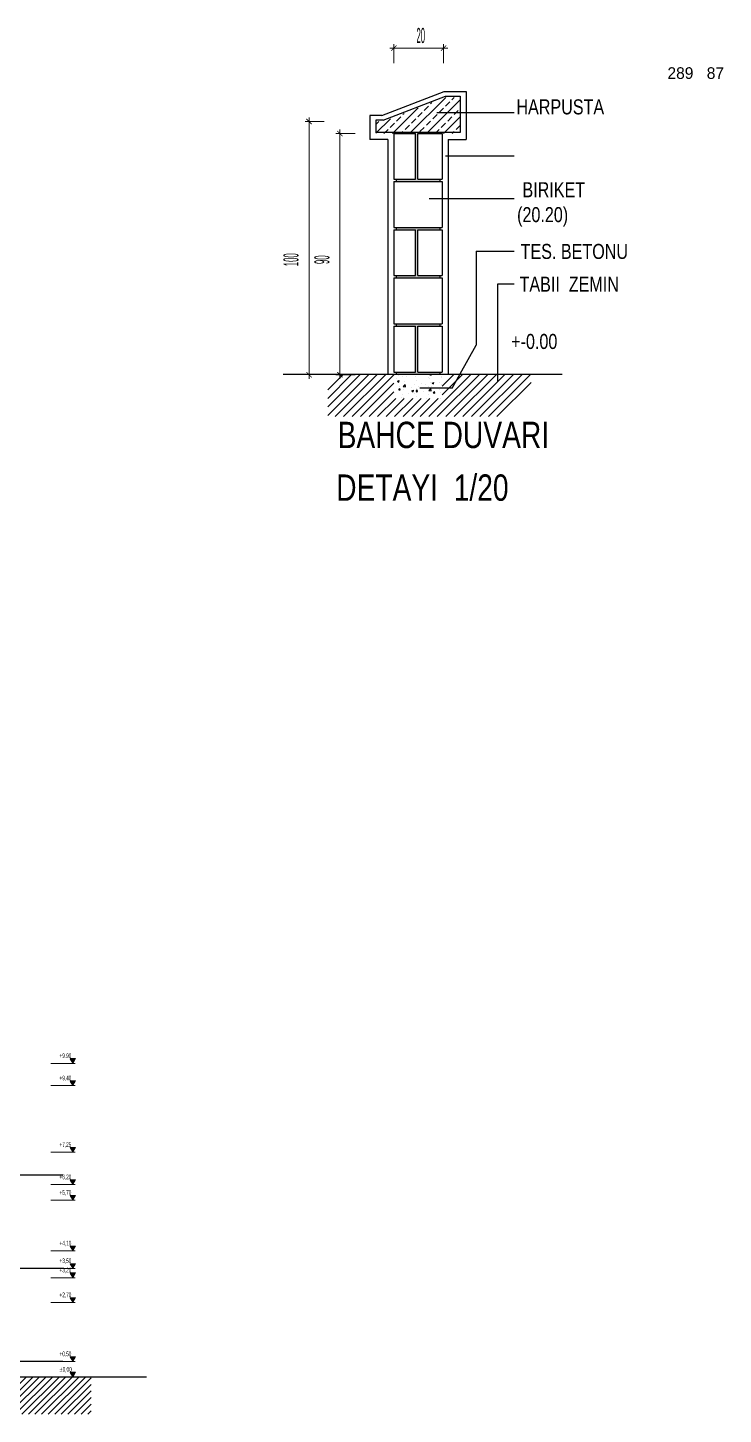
# Model space of a CAD drawing. Extents: x 775040 to 808375, y 4159409 to 4163651.
# Drawn here: x 777194 to 777754, y 4160134 to 4161251 of the extents above; entities that cross this region are included whole.
import ezdxf

# ---------------------------------------------------------------- set-up
doc = ezdxf.new("R2010")
doc.units = 0
doc.header["$MEASUREMENT"] = 0
doc.linetypes.add('DUZ', pattern=[500, 500])
doc.layers.get('0').update_dxf_attribs({"linetype": 'DUZ'})
for name, color, linetype, lineweight in [('25yazi', 255, 'Continuous', 15), ('duvar', 7, 'Continuous', 25), ('KAPI', 1, 'Continuous', 15), ('KIRMIZI', 1, 'Continuous', 20), ('NKOT', 1, 'Continuous', 0), ('P-HatchLight', 200, 'Continuous', 5), ('P-Levels', 240, 'Continuous', 20), ('P-Oklar', 31, 'Continuous', 18), ('Z_iç ölçü dikey', 111, 'Continuous', 25)]:
    doc.layers.add(name, color=color, linetype=linetype, lineweight=lineweight)
for name, color, linetype in [('kolon', 6, 'Continuous'), ('tarama', 8, 'Continuous'), ('YAZI', 3, 'Continuous')]:
    doc.layers.add(name, color=color, linetype=linetype)
doc.styles.add('50', font='swisscl.ttf', dxfattribs={"height": 50})
doc.styles.add('A', font='swisscl.ttf', dxfattribs={"width": 0.5, "height": 20})
doc.styles.add('yazı', font='stylu.ttf', dxfattribs={"width": 0.8})

# ---------------------------------------------------------------- blocks, each defined once
blk = doc.blocks.new('_ARCHTICK')
at = {"color": 0, "linetype": 'ByBlock', "const_width": 0.15}
blk.add_lwpolyline([(-0.5, -0.5), (0.5, 0.5)], dxfattribs=at)
blk = doc.blocks.new('KOTLAMAGORUNUS KESITTE')
at = {"layer": 'P-HatchLight'}
for points in [[(0.152, 0.148), (0.072, 0.01), (-0.008, 0.148)], [(0.143, 0.143), (0.072, 0.02), (0.001, 0.143)], [(0.135, 0.138), (0.072, 0.03), (0.01, 0.138)], [(0.126, 0.133), (0.072, 0.04), (0.018, 0.133)], [(0.117, 0.128), (0.072, 0.05), (0.027, 0.128)], [(0.109, 0.123), (0.072, 0.06), (0.036, 0.123)], [(0.1, 0.118), (0.072, 0.07), (0.044, 0.118)], [(0.091, 0.113), (0.072, 0.08), (0.053, 0.113)], [(0.083, 0.108), (0.072, 0.09), (0.062, 0.108)], [(0.074, 0.103), (0.072, 0.1), (0.07, 0.103)]]:
    blk.add_lwpolyline(points, close=True, dxfattribs=at)
at = {"layer": 'P-Oklar', "color": 2, "ltscale": 0.5}
blk.add_line((0, 0), (0.779, 0), dxfattribs=at)
blk.add_lwpolyline([(-0.016, 0.153), (0.072, 0), (0.161, 0.153)], close=True, dxfattribs=at)
at = {"layer": 'P-Levels', "color": 7, "style": '50', "width": 0.8}
blk.add_attdef('%%P0.00', (-0.031, 0.178), '', height=0.15, dxfattribs=at)
blk = doc.blocks.new('A$C75FE1421')
at = {"layer": 'tarama'}
h = blk.add_hatch(dxfattribs=at)
h.set_pattern_fill('ANSI31', color=256, scale=120, style=0)
h.set_pattern_definition([(45, (-798705.84, -4170140.343), (-10.60660172, 10.60660172), [])])
h.paths.add_polyline_path([(603.4, 385.7), (67.6, 385.7), (67.6, 265.7), (2983.3, 265.7), (2983.3, 385.7), (2603.4, 385.7), (2603.4, 335.7), (2543.4, 335.7), (2543.4, 370.7), (1743.4, 370.7), (1743.4, 335.7), (1683.4, 335.7), (1683.4, 370.7), (1407.7, 370.7), (1407.7, 335.7), (1347.7, 335.7), (1347.7, 370.7), (663.4, 370.7), (663.4, 335.7), (603.4, 335.7)])
for p, q in [((2892.1, 1035.7), (384.8, 1035.7)), ((2892.1, 735.7), (381.1, 735.7)), ((2892.1, 435.7), (377.5, 435.7))]:
    blk.add_line(p, q, dxfattribs=at)
at = {"layer": 'tarama', "linetype": 'Continuous', "const_width": 5}
blk.add_lwpolyline([(2603.4, 385.7), (3162.4, 385.7)], dxfattribs=at)
at = {"layer": 'tarama'}
ref = blk.add_blockref('KOTLAMAGORUNUS KESITTE', (2931.1, 1396.6), dxfattribs=dict(at, xscale=-100, yscale=100, zscale=100))
ref.add_attrib('%%P0.00', '+9.90', (2881.3, 1413.8), dxfattribs={"layer": '25yazi', "height": 15, "rotation": 360, "style": '50', "width": 0.8})
ref = blk.add_blockref('KOTLAMAGORUNUS KESITTE', (2931.1, 1324.7), dxfattribs=dict(at, xscale=-100, yscale=100, zscale=100))
ref.add_attrib('%%P0.00', '+9,40', (2881.3, 1342), dxfattribs={"layer": '25yazi', "height": 15, "rotation": 360, "style": '50', "width": 0.8})
ref = blk.add_blockref('KOTLAMAGORUNUS KESITTE', (2931.1, 1110.3), dxfattribs=dict(at, xscale=-100, yscale=100, zscale=100))
ref.add_attrib('%%P0.00', '+7,25', (2881.3, 1127.5), dxfattribs={"layer": '25yazi', "height": 15, "rotation": 360, "style": '50', "width": 0.8})
ref = blk.add_blockref('KOTLAMAGORUNUS KESITTE', (2931.1, 1005.7), dxfattribs=dict(at, xscale=-100, yscale=100, zscale=100))
ref.add_attrib('%%P0.00', '+6,20', (2881.3, 1023), dxfattribs={"layer": '25yazi', "height": 15, "rotation": 360, "style": '50', "width": 0.8})
ref = blk.add_blockref('KOTLAMAGORUNUS KESITTE', (2931.1, 955.7), dxfattribs=dict(at, xscale=-100, yscale=100, zscale=100))
ref.add_attrib('%%P0.00', '+5,70', (2881.3, 973), dxfattribs={"layer": '25yazi', "height": 15, "rotation": 360, "style": '50', "width": 0.8})
ref = blk.add_blockref('KOTLAMAGORUNUS KESITTE', (2931.1, 792.5, 0), dxfattribs=dict(at, xscale=-100, yscale=100, zscale=100))
ref.add_attrib('%%P0.00', '+4,10', (2881.3, 809.7, 0), dxfattribs={"layer": '25yazi', "height": 15, "rotation": 360, "style": '50', "width": 0.8})
ref = blk.add_blockref('KOTLAMAGORUNUS KESITTE', (2931.1, 735.7), dxfattribs=dict(at, xscale=-100, yscale=100, zscale=100))
ref.add_attrib('%%P0.00', '+3,50', (2881.3, 753), dxfattribs={"layer": '25yazi', "height": 15, "rotation": 360, "style": '50', "width": 0.8})
ref = blk.add_blockref('KOTLAMAGORUNUS KESITTE', (2931.1, 705.7), dxfattribs=dict(at, xscale=-100, yscale=100, zscale=100))
ref.add_attrib('%%P0.00', '+3,20', (2881.3, 723), dxfattribs={"layer": '25yazi', "height": 15, "rotation": 360, "style": '50', "width": 0.8})
ref = blk.add_blockref('KOTLAMAGORUNUS KESITTE', (2931.1, 625.7), dxfattribs=dict(at, xscale=-100, yscale=100, zscale=100))
ref.add_attrib('%%P0.00', '+2,70', (2881.3, 643), dxfattribs={"layer": '25yazi', "height": 15, "rotation": 360, "style": '50', "width": 0.8})
ref = blk.add_blockref('KOTLAMAGORUNUS KESITTE', (2931.1, 435.7), dxfattribs=dict(at, xscale=-100, yscale=100, zscale=100))
ref.add_attrib('%%P0.00', '+0,50', (2881.3, 453), dxfattribs={"layer": '25yazi', "height": 15, "rotation": 360, "style": '50', "width": 0.8})
ref = blk.add_blockref('KOTLAMAGORUNUS KESITTE', (2931.1, 385.7), dxfattribs=dict(at, xscale=-100, yscale=100, zscale=100))
ref.add_attrib('%%P0.00', '%%P0,00', (2881.3, 403), dxfattribs={"layer": '25yazi', "height": 15, "rotation": 360, "style": '50', "width": 0.8})

msp = doc.modelspace()

# ---------------------------------------------------------------- hatches: boundary and pattern name
at = {"layer": 'KAPI'}
h = msp.add_hatch(color=256, dxfattribs=at)
h.paths.add_polyline_path([(777508.51, 4161165.47), (777506.69, 4161165.47), (777506.69, 4161128.64), (777491.26, 4161128.64), (777491.26, 4161126.82), (777526.19, 4161126.82), (777526.19, 4161128.64), (777508.51, 4161128.64)])
h.paths.add_polyline_path([(777526.19, 4161089.83), (777491.26, 4161089.83), (777491.26, 4161088.01), (777506.69, 4161088.01), (777506.69, 4161051.01), (777491.26, 4161051.01), (777491.26, 4161049.19), (777526.19, 4161049.19), (777526.19, 4161051.01), (777508.51, 4161051.01), (777508.51, 4161088.01), (777526.19, 4161088.01)])
h.paths.add_polyline_path([(777491.26, 4160971.4), (777526.19, 4160971.4), (777526.19, 4160973.38), (777508.51, 4160973.38), (777508.51, 4161010.38), (777526.19, 4161010.38), (777526.19, 4161012.2), (777491.26, 4161012.2), (777491.26, 4161010.38), (777506.69, 4161010.38), (777506.69, 4160973.38), (777491.26, 4160973.38)])

# ---------------------------------------------------------------- linework, layer by layer
at = {"layer": 'duvar'}
for p, q in [((777489.32, 4161165.47), (777506.69, 4161165.47)), ((777489.32, 4161165.47), (777489.32, 4161128.64)), ((777506.69, 4161128.64), (777506.69, 4161165.47)), ((777508.51, 4161165.47), (777528.13, 4161165.47)), ((777508.51, 4161128.64), (777508.51, 4161165.47)), ((777528.13, 4161165.47), (777528.13, 4161128.64)), ((777489.32, 4161128.64), (777506.69, 4161128.64)), ((777489.32, 4161126.82), (777528.13, 4161126.82)), ((777489.32, 4161126.82), (777489.32, 4161089.83)), ((777491.26, 4161126.82), (777491.26, 4161128.64)), ((777508.51, 4161128.64), (777528.13, 4161128.64)), ((777526.19, 4161128.64), (777526.19, 4161126.82)), ((777528.13, 4161126.82), (777528.13, 4161089.83)), ((777489.32, 4161089.83), (777528.13, 4161089.83)), ((777491.26, 4161088.01), (777491.26, 4161089.83)), ((777526.19, 4161089.83), (777526.19, 4161088.01)), ((777489.32, 4161088.01), (777506.69, 4161088.01)), ((777489.32, 4161088.01), (777489.32, 4161051.01)), ((777506.69, 4161051.01), (777506.69, 4161088.01)), ((777508.51, 4161088.01), (777528.13, 4161088.01)), ((777508.51, 4161051.01), (777508.51, 4161088.01)), ((777528.13, 4161088.01), (777528.13, 4161051.01)), ((777489.32, 4161051.01), (777506.69, 4161051.01)), ((777489.32, 4161049.19), (777489.32, 4161012.2)), ((777489.32, 4161049.19), (777528.13, 4161049.19)), ((777491.26, 4161049.19), (777491.26, 4161051.01)), ((777508.51, 4161051.01), (777528.13, 4161051.01)), ((777526.19, 4161051.01), (777526.19, 4161049.19)), ((777528.13, 4161049.19), (777528.13, 4161012.2)), ((777489.32, 4161012.2), (777528.13, 4161012.2)), ((777489.32, 4161010.38), (777489.32, 4160973.38)), ((777489.32, 4161010.38), (777506.69, 4161010.38)), ((777491.26, 4161010.38), (777491.26, 4161012.2)), ((777506.69, 4160973.38), (777506.69, 4161010.38)), ((777508.51, 4160973.38), (777508.51, 4161010.38)), ((777508.51, 4161010.38), (777528.13, 4161010.38)), ((777526.19, 4161012.2), (777526.19, 4161010.38)), ((777528.13, 4161010.38), (777528.13, 4160973.38)), ((777400.17, 4160971.56), (777624.66, 4160971.56)), ((777489.32, 4160973.38), (777506.69, 4160973.38)), ((777491.26, 4160971.4), (777491.26, 4160973.38)), ((777508.51, 4160973.38), (777528.13, 4160973.38)), ((777526.19, 4160973.38), (777526.19, 4160971.4))]:
    msp.add_line(p, q, dxfattribs=at)
at = {"layer": 'KAPI'}
for p, q in [((777501.87, 4161165.47), (777530.98, 4161194.59)), ((777515.6, 4161165.47), (777542.69, 4161192.57)), ((777518.85, 4161189.32), (777519.95, 4161190.42)), ((777530.86, 4161187.6), (777534.29, 4161191.03)), ((777536.01, 4161192.75), (777537.85, 4161194.59)), ((777488.15, 4161165.47), (777508.77, 4161186.1)), ((777491.41, 4161175.59), (777494.84, 4161179.03)), ((777496.56, 4161180.74), (777497.59, 4161181.77)), ((777508.56, 4161179.03), (777511.99, 4161182.46)), ((777513.71, 4161184.17), (777517.14, 4161187.6)), ((777520.57, 4161177.31), (777524, 4161180.74)), ((777525.72, 4161182.46), (777529.15, 4161185.89)), ((777529.32, 4161165.47), (777542.69, 4161178.84)), ((777532.58, 4161175.59), (777536.01, 4161179.03)), ((777537.72, 4161180.74), (777541.15, 4161184.17)), ((777474.76, 4161165.81), (777486.41, 4161177.45)), ((777474.76, 4161172.67), (777477.27, 4161175.18)), ((777481.29, 4161165.47), (777484.55, 4161168.73)), ((777486.26, 4161170.45), (777489.69, 4161173.88)), ((777495.01, 4161165.47), (777496.56, 4161167.02)), ((777498.27, 4161168.73), (777501.7, 4161172.16)), ((777503.42, 4161173.88), (777506.85, 4161177.31)), ((777510.28, 4161167.02), (777513.71, 4161170.45)), ((777515.42, 4161172.16), (777518.85, 4161175.59)), ((777522.46, 4161165.47), (777525.72, 4161168.73)), ((777527.43, 4161170.45), (777530.86, 4161173.88)), ((777536.18, 4161165.47), (777537.72, 4161167.02)), ((777539.44, 4161168.73), (777542.69, 4161171.98))]:
    msp.add_line(p, q, dxfattribs=at)
at = {"layer": 'KIRMIZI', "ltscale": 0.5}
for p, q in [((777485.98, 4161234.36), (777532.66, 4161234.36)), ((777489.32, 4161222.23), (777489.32, 4161237.58)), ((777529.32, 4161222.23), (777529.32, 4161237.58)), ((777420.93, 4161178.51), (777420.93, 4160967.86)), ((777433.06, 4161175.18), (777417.71, 4161175.18)), ((777445.82, 4161168.81), (777445.82, 4160967.86)), ((777457.95, 4161165.47), (777442.6, 4161165.47)), ((777457.95, 4160971.19), (777442.6, 4160971.19))]:
    msp.add_line(p, q, dxfattribs=at)
at = {"layer": 'kolon'}
for p, q in [((777480.52, 4161176.17), (777530.74, 4161195.57)), ((777530.74, 4161195.57), (777542.69, 4161195.57)), ((777542.69, 4161195.57), (777542.69, 4161166.46)), ((777480.52, 4161176.17), (777474.76, 4161176.17)), ((777474.76, 4161176.17), (777474.76, 4161166.46)), ((777542.69, 4161166.46), (777474.76, 4161166.46))]:
    msp.add_line(p, q, dxfattribs=at)
at = {"layer": 'tarama'}
for p, q in [((777479.62, 4161180.03), (777529.84, 4161199.44)), ((777529.84, 4161199.44), (777547.54, 4161199.44)), ((777547.54, 4161199.44), (777547.54, 4161160.62)), ((777469.91, 4161180.03), (777469.91, 4161160.62)), ((777479.62, 4161180.03), (777469.91, 4161180.03)), ((777484.47, 4161160.62), (777469.91, 4161160.62)), ((777484.47, 4161160.62), (777484.47, 4160971.4)), ((777532.99, 4161160.62), (777547.54, 4161160.62)), ((777532.99, 4161160.62), (777532.99, 4160971.4)), ((777435.95, 4160958.99), (777448.36, 4160971.4)), ((777435.95, 4160952.13), (777455.22, 4160971.4)), ((777435.95, 4160945.27), (777462.08, 4160971.4)), ((777435.95, 4160938.41), (777468.95, 4160971.4)), ((777441.85, 4160937.44), (777475.81, 4160971.4)), ((777448.71, 4160937.44), (777482.67, 4160971.4)), ((777455.57, 4160937.44), (777489.32, 4160971.19)), ((777491.76, 4160968.46), (777491.76, 4160968.46)), ((777492.19, 4160965.95), (777493.55, 4160966.47)), ((777492.19, 4160965.95), (777493.15, 4160965.3)), ((777492.71, 4160970.89), (777492.71, 4160970.89)), ((777493.15, 4160965.3), (777493.55, 4160966.47)), ((777496.44, 4160970.15), (777496.44, 4160970.15)), ((777499.11, 4160969.43), (777499.11, 4160969.43)), ((777506.8, 4160969.71), (777506.8, 4160969.71)), ((777507.7, 4160966.94), (777507.7, 4160966.94)), ((777511.37, 4160971.04), (777511.37, 4160971.04)), ((777517.16, 4160969.27), (777517.16, 4160969.27)), ((777517.32, 4160937.44), (777551.28, 4160971.4)), ((777517.67, 4160968.3), (777517.67, 4160968.3)), ((777518.32, 4160971.16), (777519.48, 4160971.06)), ((777524.18, 4160937.44), (777558.14, 4160971.4)), ((777527.47, 4160969.54), (777527.47, 4160969.54)), ((777527.52, 4160968.83), (777527.52, 4160968.83)), ((777528.13, 4160961.98), (777537.56, 4160971.4)), ((777528.13, 4160955.12), (777539.83, 4160966.81)), ((777531.04, 4160937.44), (777565.01, 4160971.4)), ((777537.91, 4160937.44), (777571.87, 4160971.4)), ((777539.83, 4160966.81), (777544.42, 4160971.4)), ((777544.77, 4160937.44), (777578.73, 4160971.4)), ((777551.63, 4160937.44), (777585.59, 4160971.4)), ((777558.49, 4160937.44), (777592.45, 4160971.4)), ((777565.35, 4160937.44), (777599.31, 4160971.4)), ((777462.43, 4160937.44), (777489.32, 4160964.33)), ((777469.29, 4160937.44), (777489.32, 4160957.47)), ((777493.18, 4160959), (777494.11, 4160960.12)), ((777493.18, 4160959), (777494.34, 4160958.9)), ((777494, 4160961.77), (777494, 4160961.77)), ((777494.34, 4160958.9), (777494.11, 4160960.12)), ((777496.56, 4160955.04), (777496.56, 4160955.04)), ((777496.8, 4160961.68), (777498.32, 4160963.25)), ((777496.8, 4160961.68), (777498.53, 4160961.41)), ((777497.39, 4160959.02), (777497.39, 4160959.02)), ((777497.62, 4160965.48), (777497.62, 4160965.48)), ((777498.53, 4160961.41), (777498.32, 4160963.25)), ((777498.85, 4160962.45), (777498.85, 4160962.45)), ((777501.16, 4160955.73), (777501.16, 4160955.73)), ((777503.22, 4160961.25), (777503.22, 4160961.25)), ((777503.77, 4160958.14), (777505.13, 4160958.66)), ((777503.77, 4160958.14), (777504.74, 4160957.48)), ((777504.74, 4160957.48), (777505.13, 4160958.66)), ((777506.01, 4160956.37), (777506.01, 4160956.37)), ((777506.26, 4160963.39), (777506.26, 4160963.39)), ((777507.1, 4160957.78), (777508.03, 4160958.9)), ((777507.1, 4160957.78), (777508.26, 4160957.68)), ((777507.47, 4160960.48), (777507.47, 4160960.48)), ((777507.87, 4160956.99), (777507.87, 4160956.99)), ((777508.26, 4160957.68), (777508.03, 4160958.9)), ((777509.21, 4160962.01), (777509.21, 4160962.01)), ((777511.12, 4160964.03), (777511.12, 4160964.03)), ((777513.36, 4160957.34), (777513.36, 4160957.34)), ((777514.54, 4160963.19), (777514.54, 4160963.19)), ((777517.2, 4160955.38), (777517.2, 4160955.38)), ((777517.43, 4160961.84), (777517.43, 4160961.84)), ((777517.52, 4160958.46), (777519.03, 4160960.04)), ((777517.52, 4160958.46), (777519.24, 4160958.2)), ((777518.47, 4160964.99), (777518.47, 4160964.99)), ((777519.24, 4160958.2), (777519.03, 4160960.04)), ((777519.19, 4160958.93), (777519.19, 4160958.93)), ((777519.57, 4160961.57), (777519.57, 4160961.57)), ((777520.08, 4160964.4), (777521.44, 4160964.92)), ((777520.08, 4160964.4), (777521.04, 4160963.74)), ((777521.02, 4160956.57), (777521.95, 4160957.68)), ((777521.02, 4160956.57), (777522.18, 4160956.47)), ((777521.04, 4160963.74), (777521.44, 4160964.92)), ((777522.18, 4160956.46), (777521.95, 4160957.68)), ((777525.62, 4160958.95), (777525.62, 4160958.95)), ((777525.86, 4160965.13), (777525.86, 4160965.13)), ((777527, 4160956.62), (777527, 4160956.62)), ((777527.23, 4160963.08), (777527.23, 4160963.08)), ((777572.21, 4160937.44), (777599.7, 4160964.93)), ((777476.15, 4160937.44), (777490.71, 4160952)), ((777483.01, 4160937.44), (777497.57, 4160952)), ((777489.88, 4160937.44), (777504.43, 4160952)), ((777495.07, 4160952.53), (777495.07, 4160952.53)), ((777496.74, 4160937.44), (777511.29, 4160952)), ((777497.15, 4160952.56), (777497.15, 4160952.56)), ((777503.6, 4160937.44), (777518.15, 4160952)), ((777505.43, 4160952.1), (777505.43, 4160952.1)), ((777507.23, 4160954.01), (777507.23, 4160954.01)), ((777510.46, 4160937.44), (777525.01, 4160952)), ((777515.79, 4160951.66), (777515.79, 4160951.66)), ((777525.37, 4160951.94), (777525.37, 4160951.94)), ((777526.6, 4160952.14), (777526.6, 4160952.14))]:
    msp.add_line(p, q, dxfattribs=at)
at = {"layer": 'YAZI'}
for p, q in [((777523.86, 4161182.55), (777586.05, 4161182.55)), ((777530.77, 4161147.5), (777586.05, 4161147.5)), ((777517.65, 4161113.24), (777586.05, 4161113.24)), ((777555.65, 4161070.71), (777586.05, 4161070.71)), ((777555.65, 4161070.71), (777555.65, 4160995.05)), ((777572.92, 4161044.5), (777586.05, 4161044.5)), ((777572.92, 4160965.81), (777572.92, 4161044.5)), ((777536.17, 4160960.29), (777555.65, 4160995.05)), ((777536.17, 4160960.29), (777510.05, 4160960.29))]:
    msp.add_line(p, q, dxfattribs=at)

# ---------------------------------------------------------------- block references
at = {"layer": 'KIRMIZI', "ltscale": 0.5}
for p, xscale, yscale, zscale, rotation in [((777489.32, 4161234.36), 4.245287689147517, 4.245287689147517, 4.245287689147517, 180), ((777420.93, 4161175.18), 4.245287689380348, 4.245287689380348, 4.245287689380348, 90), ((777445.82, 4161165.47), 4.245287689380348, 4.245287689380348, 4.245287689380348, 90), ((777420.93, 4160971.19), 4.245287689380348, 4.245287689380348, 4.245287689380348, 270), ((777445.82, 4160971.19), 4.245287689380348, 4.245287689380348, 4.245287689380348, 270)]:
    msp.add_blockref('_ARCHTICK', p, dxfattribs=dict(at, xscale=xscale, yscale=yscale, zscale=zscale, rotation=rotation))
at = {"layer": 'KIRMIZI', "ltscale": 0.5, "xscale": 4.245287689147517, "yscale": 4.245287689147517, "zscale": 4.245287689147517}
msp.add_blockref('_ARCHTICK', (777529.32, 4161234.36), dxfattribs=at)
at = {"layer": 'Z_iç ölçü dikey', "linetype": 'Continuous', "xscale": 0.25, "yscale": 0.25, "zscale": 0.25}
msp.add_blockref('A$C75FE1421', (776499.7, 4160067.29), dxfattribs=at)

# ---------------------------------------------------------------- texts
at = {"layer": 'NKOT', "color": 3, "lineweight": 0}
for s, p in [('289', (777709.54, 4161209.52, -719.63)), ('87', (777741.18, 4161209.52, -719.63))]:
    msp.add_text(s, height=9.375, dxfattribs=at).set_placement(p)
at = {"layer": 'YAZI', "style": 'yazı', "width": 0.8}
for s, height, p in [('HARPUSTA', 12.129, (777587.93, 4161180.91)), ('BIRIKET', 12.129, (777592.8, 4161114.17)), ('(20.20)', 12.129, (777588.48, 4161094.11)), ('TES. BETONU', 12.1294, (777591.3, 4161064.46)), ('TABII  ZEMIN', 12.1294, (777590.45, 4161038.07)), ('+-0.00', 12.129, (777583.73, 4160991.93)), ('BAHCE DUVARI', 21.2264, (777443.93, 4160912.1)), ('DETAYI  1/20', 21.2264, (777442.8, 4160869.64))]:
    msp.add_text(s, height=height, dxfattribs=at).set_placement(p)
at = {"layer": 'YAZI', "insert": (777510.89, 4161244.4), "char_height": 12.129, "attachment_point": 5, "style": 'A'}
msp.add_mtext('\\A1;20', dxfattribs=at)
at = {"layer": 'YAZI', "char_height": 12.129, "attachment_point": 5, "rotation": 90, "style": 'A'}
for s, insert in [('\\A1;100', (777406.46, 4161063.86)), ('\\A1;90', (777431.35, 4161063.86))]:
    msp.add_mtext(s, dxfattribs=dict(at, insert=insert))

doc.saveas('drawing.dxf')
